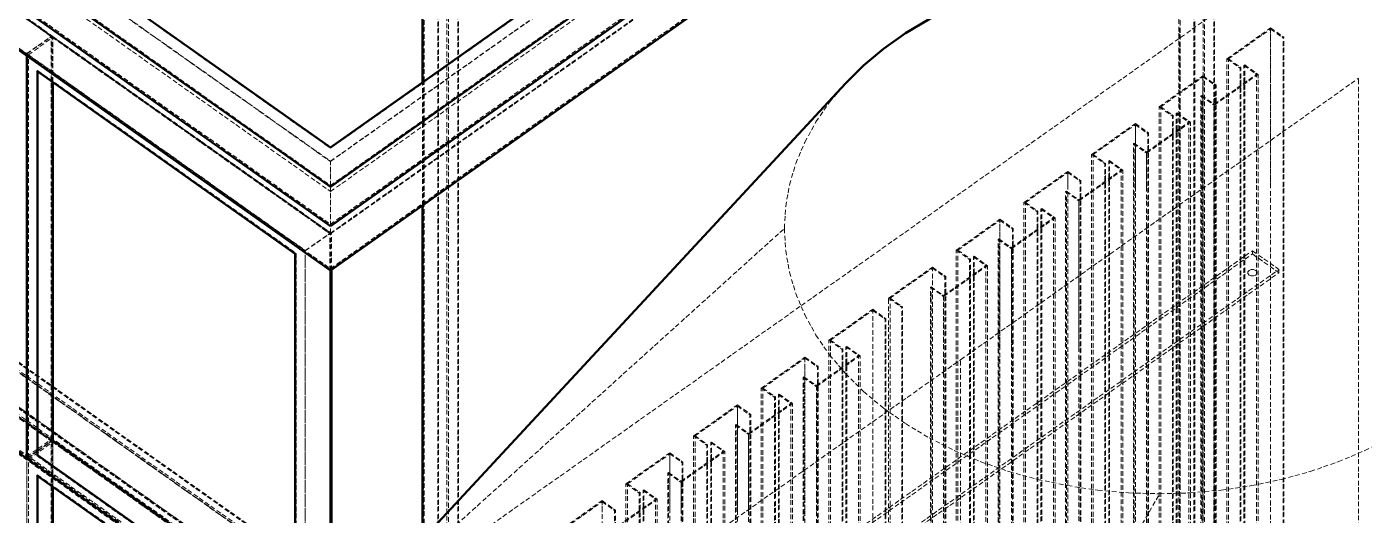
# Model space of a CAD drawing. Header units: millimetres. Extents: x 83 to 15238, y 375 to 10875.
# Drawn here: x 1898 to 2967, y 3051 to 3442 of the extents above; entities that cross this region are included whole.
import ezdxf

# ---------------------------------------------------------------- set-up
doc = ezdxf.new("R2010")
doc.units = ezdxf.units.MM
doc.linetypes.add('Hidden', pattern=[15, 5, -3, 5, -2])
for name, color, linetype, lineweight in [('Default', 7, 'Continuous', 50), ('Edges', 7, 'Hidden', 15), ('HiddenEdges', 2, 'Hidden', 15), ('HiddenSilhouettes', 2, 'Hidden', 15), ('HiddenWires', 7, 'Hidden', 15), ('Silhouettes', 7, 'Continuous', 50)]:
    doc.layers.add(name, color=color, linetype=linetype, lineweight=lineweight)

# ---------------------------------------------------------------- blocks, each defined once
blk = doc.blocks.new('Isometric')
at = {"layer": 'Edges'}
for points in [[(-1895, 1867.6), (70.7, 477.6)], [(-1895, 1820.2), (70.7, 430.2)], [(70.7, 477.6), (1329.4, 1367.6)], [(70.7, 467.2), (1277, 1320.2)], [(169.7, 629.5), (169.7, 1006.4)], [(170.6, 630.1), (170.6, 1007)], [(-242.5, 230.9), (-242.5, 641)], [(554.6, 473.1), (556, 496.4), (560, 519.6), (566.8, 542.5), (576.3, 564.9), (588.3, 586.7), (602.8, 607.7), (619.7, 627.8)], [(70.7, 517.6), (70.7, 544.5)], [(170.6, 143.6), (170.6, 498.7)], [(70.7, 475.5), (70.7, 477.6)], [(70.7, 467.2), (70.7, 475.5)], [(554.6, 473.1), (556, 449.7), (560, 426.5), (566.8, 403.6), (576.3, 381.2), (588.3, 359.4), (602.8, 338.4), (619.7, 318.4), (638.9, 299.3), (660.3, 281.5), (683.7, 265), (708.9, 249.9), (735.8, 236.3), (764.2, 224.3), (793.9, 214), (824.7, 205.5), (856.4, 198.9), (888.8, 194.1), (921.6, 191.2), (954.6, 190.2)], [(954.6, 190.2), (987.6, 191.2), (1020.4, 194.1), (1052.8, 198.9), (1084.5, 205.5), (1115.3, 214), (1145, 224.3), (1173.4, 236.3), (1200.3, 249.9), (1225.5, 265), (1248.9, 281.5), (1270.3, 299.3), (1289.5, 318.4), (1306.4, 338.4), (1320.9, 359.4), (1332.9, 381.2), (1342.4, 403.6), (1349.1, 426.5), (1353.2, 449.7), (1354.6, 473.1)], [(43.8, 17.8), (43.8, 447.1)], [(70.7, 428.1), (70.7, 430.2)], [(-241.7, 235.5), (-225.4, 247)], [(-242.5, 230.9), (33.2, 35.9)], [(-253.1, -1462.2), (-253.1, 227.8)], [(-242.5, -1459.1), (-242.5, 209.7)], [(637.2, -362.6), (954.6, 190.2)]]:
    blk.add_lwpolyline(points, dxfattribs=at)
for points in [[(-1842.7, 1820.2, 0), (70.7, 467.2, 0)], [(70.7, 544.5, 0), (1272.8, 1394.5, 0)], [(70.7, 430.2, 0), (1329.4, 1320.2, 0)], [(-226.3, 754.5, 0), (70.7, 544.5, 0)], [(169.7, 142.6, 0), (169.7, 498.1, 0)], [(71.2, 36.4, 0), (554.6, 473.1, 0)], [(-242.5, 230.9, 0), (-241.7, 231.5, 0)], [(70.7, 36.8, 0), (70.7, 172.4, 0)]]:
    blk.add_polyline3d(points, dxfattribs=at)
at = {"layer": 'HiddenEdges'}
for points in [[(-1838.5, 1818.1), (70.7, 468.1)], [(186, 13.9), (186, 1682.7)], [(206.3, -1.7), (206.3, 1667.1)], [(70.7, 544.8), (1271.1, 1393.6)], [(70.7, 518.8), (1271.1, 1367.6)], [(992.1, -556.1), (992.1, 1112.7)], [(1002.7, -574.6), (1002.7, 1113.7)], [(976.7, -593.5), (976.7, 1096.5)], [(1012.4, -571.7), (1012.4, 1097.1)], [(-1032.4, 816.8), (-226.3, 246.8)], [(-1031.5, 815.3), (-227.1, 246.5)], [(-205.1, 753.6), (70.7, 558.6)], [(-224.6, 727.6), (70.7, 518.8)], [(975.8, 517.1), (975.8, 689.4)], [(1073, 517.1), (1073, 686.9)], [(1073, -92.1), (1073, 685.7)], [(-253.1, 659.5), (-227.1, 677.9)], [(-227.1, 248.2), (-227.1, 677.9)], [(-226.3, 677.3), (70.7, 467.3)], [(-225.4, 676.7), (69.9, 467.9)], [(1086.3, -82.7), (1086.3, 676.3)], [(-253.1, 229.8), (-253.1, 659.5)], [(1040.5, -162.2), (1040.5, 643.9)], [(1045.5, -158.7), (1045.5, 647.4)], [(-241.7, 641.6), (34.1, 446.6)], [(169.7, 498.1), (169.7, 629.5)], [(170.6, 498.7), (170.6, 630.1)], [(1000.9, -171.4), (1000.9, 634.7)], [(999.6, -191.1), (999.6, 615)], [(1014.2, -180.8), (1014.2, 625.3)], [(1012.9, 517.1), (1012.9, 605.6)], [(1012.9, -134.6), (1012.9, 604.4)], [(928.8, 517.1), (928.8, 584.9)], [(968.4, -213.2), (968.4, 592.9)], [(973.3, -209.7), (973.3, 596.4)], [(928.8, -222.4), (928.8, 583.7)], [(942.1, -231.8), (942.1, 574.3)], [(-609.5, 565.8), (196.6, -4.2)], [(-608.1, 564.7), (1895, -1205.3)], [(-599.8, 568.3), (185.1, 13.3)], [(70.7, 558.6), (70.7, 559.5)], [(927.5, -242.1), (927.5, 564)], [(-635.5, 547), (71.6, 47)], [(-634.3, 546.2), (1842.7, -1205.3)], [(70.7, 518.8), (70.7, 544.8)], [(896.3, -264.2), (896.3, 541.9)], [(901.2, -260.7), (901.2, 545.4)], [(940.8, 517.1), (940.8, 554.6)], [(940.8, -185.6), (940.8, 553.4)], [(856.7, 517.1), (856.7, 533.9)], [(856.7, -273.4), (856.7, 532.7)], [(-608.1, 517.3), (1895, -1252.7)], [(870, -282.8), (870, 523.3)], [(70.7, 475.5), (70.7, 512.5)], [(855.4, -293.1), (855.4, 513)], [(868.7, -236.6), (868.7, 502.4)], [(824.1, -315.2), (824.1, 490.9)], [(829.1, -311.7), (829.1, 494.4)], [(784.5, 344.7), (784.5, 482.9)], [(784.5, -324.4), (784.5, 481.7)], [(797.8, -333.8), (797.8, 472.3)], [(43.8, 449.5), (69.9, 467.9)], [(70.7, 467.3), (71.6, 467.9)], [(783.3, -344.1), (783.3, 462)], [(33.2, 446), (34.1, 446.6)], [(34.1, 36.5), (34.1, 446.6)], [(43.8, 19.8), (43.8, 449.5)], [(757, -362.7), (757, 443.4)], [(796.6, 344.7), (796.6, 452.6)], [(796.6, -287.6), (796.6, 451.4)], [(1053.6, 445.9), (1053.6, 449.4)], [(712.4, 344.7), (712.4, 431.9)], [(712.4, -375.4), (712.4, 430.7)], [(752, -366.2), (752, 439.9)], [(725.7, -384.8), (725.7, 421.3)], [(711.1, -395.1), (711.1, 411)], [(724.4, 344.7), (724.4, 401.6)], [(724.4, -338.6), (724.4, 400.4)], [(648.8, 344.7), (648.8, 386.9)], [(648.8, -420.4), (648.8, 385.7)], [(679.9, -370.1), (679.9, 388.9)], [(662.1, -429.8), (662.1, 376.3)], [(616.2, -462.2), (616.2, 343.9)], [(621.2, -458.7), (621.2, 347.4)], [(576.6, 172.4), (576.6, 335.9)], [(576.6, -471.4), (576.6, 334.7)], [(575.4, -491.1), (575.4, 315)], [(589.9, -480.8), (589.9, 325.3)], [(588.7, -501.7), (588.7, 304.4)], [(544.1, -513.2), (544.1, 292.9)], [(549.1, -509.7), (549.1, 296.4)], [(504.5, 172.4), (504.5, 284.9)], [(504.5, -522.4), (504.5, 283.7)], [(517.8, -531.8), (517.8, 274.3)], [(503.2, -542.1), (503.2, 264)], [(-253.1, 228.1), (-227.1, 246.5)], [(-227.1, -1441.8), (-227.1, 246.5)], [(476.9, -560.7), (476.9, 245.4)], [(516.5, 172.4), (516.5, 254.6)], [(516.5, -552.7), (516.5, 253.4)], [(432.4, 172.4), (432.4, 233.9)], [(472, -564.2), (472, 241.9)], [(-253.1, -1460.2), (-253.1, 228.1)], [(-251.4, 226.9), (43.8, 18.1)], [(445.7, -582.8), (445.7, 223.3)], [(431.1, -593.1), (431.1, 213)], [(444.4, 172.4), (444.4, 203.6)], [(444.4, -603.7), (444.4, 202.4)], [(399.9, -615.2), (399.9, 190.9)], [(404.8, -611.7), (404.8, 194.4)], [(360.3, 172.4), (360.3, 182.9)], [(360.3, -624.4), (360.3, 181.7)], [(373.6, -633.8), (373.6, 172.3)]]:
    blk.add_lwpolyline(points, dxfattribs=at)
for points in [[(196.6, -4.6, 0), (196.6, 1683.7, 0)], [(70.7, 558.6, 0), (1251.6, 1393.6, 0)], [(70.7, 468.1, 0), (1272.8, 1318.1, 0)], [(-1032.4, 1247.3, 0), (-226.3, 677.3, 0)], [(-1031.5, 1246.7, 0), (-227.1, 677.9, 0)], [(-1059.2, 1229.1, 0), (-253.1, 659.1, 0)], [(-1057.5, 1228.3, 0), (-253.1, 659.5, 0)], [(-1057.5, 796.9, 0), (-253.1, 228.1, 0)], [(976.7, -593, 0), (976.7, 790.8, 0)], [(-224.6, 753.6, 0), (70.7, 544.8, 0)], [(-253.1, 659.1, 0), (-226.3, 678.1, 0)], [(-226.3, 677.3, 0), (-225.4, 677.9, 0)], [(-253.1, 659.1, 0), (43.8, 449.1, 0)], [(-251.4, 658.3, 0), (43.8, 449.5, 0)], [(1000.9, 517.1, 0), (1000.9, 635.9, 0)], [(-609.5, 565.4, 0), (194.9, -3.4, 0)], [(-636.4, 546.8, 0), (71.6, 46.2, 0)], [(-635.5, 546.5, 0), (170.6, -23.5, 0)], [(70.7, 468.1, 0), (70.7, 517.6, 0)], [(868.7, 344.7, 0), (868.7, 503.6, 0)], [(43.8, 449.1, 0), (70.7, 468.1, 0)], [(69.9, 38.2, 0), (69.9, 467.9, 0)], [(43.8, 447.1, 0), (43.8, 449.1, 0)], [(975.8, 0, 0), (975.8, 344.7, 0)], [(588.7, 172.4, 0), (588.7, 305.6, 0)], [(-226.3, 246.8, 0), (70.7, 36.8, 0)], [(-226.3, 245.9, 0), (-225.4, 246.5, 0)], [(-225.4, 245.3, 0), (69.9, 36.5, 0)], [(-251.4, 228.6, 0), (-241.7, 235.5, 0)], [(432.4, -573.4, 0), (432.4, 232.7, 0)], [(-241.7, 210.3, 0), (34.1, 15.3, 0)], [(444.4, 202.4, 0), (444.4, 202.4, 0)]]:
    blk.add_polyline3d(points, dxfattribs=at)
at = {"layer": 'HiddenSilhouettes'}
for points in [[(-1842.7, 1865.5), (70.7, 512.5)], [(194.9, -3.4), (194.9, 1684.9)], [(185.1, 13.3), (185.1, 1682.1)], [(207.2, -1.1), (207.2, 1667.7)], [(70.7, 512.5), (1277, 1365.5)], [(1001, -573.4), (1001, 1114.9)], [(991.2, -556.7), (991.2, 1112.1)], [(1013.3, -571.1), (1013.3, 1097.7)], [(-1032.4, 815.9), (-226.3, 245.9)], [(-1031.5, 816.5), (-225.4, 246.5)], [(-1057.5, 798.6), (-253.1, 229.8)], [(975, -591.8), (975, 790.2)], [(1026.4, 653.9), (1073, 686.9)], [(1073, 685.7), (1086.3, 676.3)], [(-251.4, 658.3), (-225.4, 676.7)], [(-226.3, 246.8), (-226.3, 678.1)], [(-226.3, 678.1), (70.7, 468.1)], [(-225.4, 246.5), (-225.4, 677.9)], [(1086.3, 676.3), (1087.2, 676.9)], [(1087.2, -82.1), (1087.2, 676.9)], [(-253.1, 657.1), (-253.1, 659.1)], [(-251.4, 228.6), (-251.4, 658.3)], [(1026.4, -152.2), (1026.4, 653.9)], [(1028.1, -152.2), (1028.1, 653.9)], [(1028.1, 653.9), (1041.4, 644.5)], [(1041.4, -161.6), (1041.4, 644.5)], [(1044.6, 646.8), (1045.5, 647.4)], [(1044.6, -159.3), (1044.6, 646.8)], [(1044.6, 646.8), (1057.9, 637.4)], [(1045.5, 647.4), (1059.6, 637.4)], [(-242.5, 641), (-241.7, 641.6)], [(-241.7, 640.4), (-241.7, 641.6)], [(168.9, 497.5), (168.9, 628.9)], [(954.2, 602.9), (1000.9, 635.9)], [(1000.9, 634.7), (1014.2, 625.3)], [(1057.9, -168.7), (1057.9, 637.4)], [(1059.6, -101.6), (1059.6, 637.4)], [(998.8, 614.4), (999.6, 615)], [(998.8, -144.6), (998.8, 614.4)], [(998.8, 614.4), (1012.9, 604.4)], [(999.6, 615), (1012.9, 605.6)], [(1014.2, 625.3), (1015.1, 625.9)], [(1015.1, -180.2), (1015.1, 625.9)], [(954.2, -203.2), (954.2, 602.9)], [(955.9, -203.2), (955.9, 602.9)], [(955.9, 602.9), (969.2, 593.5)], [(940.8, 554.6), (985.8, 586.4)], [(968.4, 592.9), (969.2, 593.5)], [(969.2, -212.6), (969.2, 593.5)], [(972.5, 595.8), (973.3, 596.4)], [(972.5, -210.3), (972.5, 595.8)], [(972.5, 595.8), (985.8, 586.4)], [(973.3, 596.4), (987.5, 586.4)], [(985.8, -219.7), (985.8, 586.4)], [(987.5, -152.6), (987.5, 586.4)], [(928.8, 583.7), (942.1, 574.3)], [(942.9, -231.2), (942.9, 574.9)], [(-598.9, 568.9), (186, 13.9)], [(926.7, 563.4), (927.5, 564)], [(926.7, -195.6), (926.7, 563.4)], [(-636.4, 545.9), (71.6, 45.3)], [(882.1, -254.2), (882.1, 551.9)], [(883.8, -254.2), (883.8, 551.9)], [(883.8, 551.9), (897.1, 542.5)], [(896.3, 541.9), (897.1, 542.5)], [(897.1, -263.6), (897.1, 542.5)], [(900.4, -261.3), (900.4, 544.8)], [(900.4, 544.8), (913.7, 535.4)], [(811.7, 500.9), (856.7, 532.7)], [(856.7, 533.9), (870.8, 523.9)], [(856.7, 532.7), (870, 523.3)], [(868.7, 502.4), (915.3, 535.4)], [(913.7, -270.7), (913.7, 535.4)], [(915.3, -203.6), (915.3, 535.4)], [(-608.1, 519.4), (1863, -1228)], [(870, 523.3), (870.8, 523.9)], [(870.8, -282.2), (870.8, 523.9)], [(975.8, 344.7), (975.8, 517.1)], [(-634.3, 500.9), (1842.7, -1250.6)], [(810, -305.2), (810, 500.9)], [(810, 500.9), (824.1, 490.9)], [(811.7, -305.2), (811.7, 500.9)], [(811.7, 500.9), (825, 491.5)], [(854.5, -246.6), (854.5, 512.4)], [(854.5, 512.4), (868.7, 502.4)], [(-636.4, 497.3), (663.3, -421.7)], [(825, -314.6), (825, 491.5)], [(828.2, 493.8), (829.1, 494.4)], [(828.2, -312.3), (828.2, 493.8)], [(828.2, 493.8), (841.5, 484.4)], [(829.1, 494.4), (843.2, 484.4)], [(737.9, 449.9), (784.5, 482.9)], [(739.6, 449.9), (784.5, 481.7)], [(784.5, 482.9), (798.7, 472.9)], [(784.5, 481.7), (797.8, 472.3)], [(796.6, 452.6), (841.5, 484.4)], [(796.6, 451.4), (843.2, 484.4)], [(798.7, -333.2), (798.7, 472.9)], [(841.5, -321.7), (841.5, 484.4)], [(843.2, -254.6), (843.2, 484.4)], [(70.7, 428.1), (70.7, 468.1)], [(71.6, 428.7), (71.6, 467.9)], [(782.4, 461.4), (783.3, 462)], [(782.4, -297.6), (782.4, 461.4)], [(782.4, 461.4), (796.6, 451.4)], [(783.3, 462), (796.6, 452.6)], [(629.3, 149.4), (1053.6, 449.4)], [(737.9, -356.2), (737.9, 449.9)], [(737.9, 449.9), (752, 439.9)], [(739.6, -356.2), (739.6, 449.9)], [(739.6, 449.9), (752.9, 440.5)], [(756.1, 442.8), (757, 443.4)], [(756.1, -363.3), (756.1, 442.8)], [(756.1, 442.8), (769.4, 433.4)], [(757, 443.4), (771.1, 433.4)], [(1053.6, 449.4), (1081.9, 429.4)], [(1053.6, 445.9), (1081.9, 425.9)], [(712.4, 430.7), (725.7, 421.3)], [(724.4, 401.6), (769.4, 433.4)], [(724.4, 400.4), (771.1, 433.4)], [(752.9, -365.6), (752.9, 440.5)], [(769.4, -372.7), (769.4, 433.4)], [(771.1, -305.6), (771.1, 433.4)], [(1081.9, 425.9), (1081.9, 429.4)], [(657.6, 125.9), (1081.9, 425.9)], [(725.7, 421.3), (726.6, 421.9)], [(726.6, -384.2), (726.6, 421.9)], [(710.3, -348.6), (710.3, 410.4)], [(710.3, 410.4), (724.4, 400.4)], [(711.1, 411), (724.4, 401.6)], [(648.8, 386.9), (662.9, 376.9)], [(648.8, 385.7), (662.1, 376.3)], [(665.7, -380.1), (665.7, 398.9)], [(665.7, 398.9), (679.9, 388.9)], [(667.4, -407.2), (667.4, 398.9)], [(667.4, 398.9), (680.7, 389.5)], [(680.7, -369.5), (680.7, 389.5)], [(662.1, 376.3), (662.9, 376.9)], [(662.9, -429.2), (662.9, 376.9)], [(-226.3, 245.9), (-226.3, 344.7)], [(602.1, -452.2), (602.1, 353.9)], [(602.1, 353.9), (616.2, 343.9)], [(603.8, -452.2), (603.8, 353.9)], [(603.8, 353.9), (617.1, 344.5)], [(617.1, -461.6), (617.1, 344.5)], [(620.3, -459.3), (620.3, 346.8)], [(621.2, 347.4), (635.3, 337.4)], [(530, 302.9), (576.6, 335.9)], [(531.7, 302.9), (576.6, 334.7)], [(588.7, 304.4), (635.3, 337.4)], [(633.6, -468.7), (633.6, 337.4)], [(635.3, -468.7), (635.3, 337.4)], [(574.5, 314.4), (575.4, 315)], [(574.5, -491.7), (574.5, 314.4)], [(574.5, 314.4), (588.7, 304.4)], [(590.8, -480.2), (590.8, 325.9)], [(530, -503.2), (530, 302.9)], [(530, 302.9), (544.1, 292.9)], [(531.7, -503.2), (531.7, 302.9)], [(531.7, 302.9), (545, 293.5)], [(516.5, 253.4), (563.2, 286.4)], [(545, -512.6), (545, 293.5)], [(548.2, 295.8), (549.1, 296.4)], [(548.2, -510.3), (548.2, 295.8)], [(548.2, 295.8), (561.5, 286.4)], [(561.5, -519.7), (561.5, 286.4)], [(563.2, -519.7), (563.2, 286.4)], [(457.9, 251.9), (504.5, 284.9)], [(459.5, 251.9), (504.5, 283.7)], [(504.5, 284.9), (518.7, 274.9)], [(504.5, 283.7), (517.8, 274.3)], [(518.7, -531.2), (518.7, 274.9)], [(502.4, -542.7), (502.4, 263.4)], [(503.2, 264), (516.5, 254.6)], [(-253.1, 229.8), (-227.1, 248.2)], [(-251.4, 226.9), (-225.4, 245.3)], [(-226.3, 245.9), (70.7, 35.9)], [(-225.4, 172.4), (-225.4, 246.5)], [(-225.4, 246.5), (71.6, 36.5)], [(457.9, -554.2), (457.9, 251.9)], [(459.5, -554.2), (459.5, 251.9)], [(459.5, 251.9), (472.8, 242.5)], [(472, 241.9), (472.8, 242.5)], [(472.8, -563.6), (472.8, 242.5)], [(476.1, -561.3), (476.1, 244.8)], [(-251.4, 228.6), (43.8, 19.8)], [(385.7, 200.9), (432.4, 233.9)], [(432.4, 233.9), (446.5, 223.9)], [(432.4, 232.7), (445.7, 223.3)], [(489.4, -570.7), (489.4, 235.4)], [(491.1, -570.7), (491.1, 235.4)], [(-251.4, -1461.4), (-251.4, 226.9)], [(446.5, -582.2), (446.5, 223.9)], [(-242.5, 209.7), (-241.7, 210.3)], [(-241.7, 209.1), (-241.7, 210.3)], [(385.7, -605.2), (385.7, 200.9)], [(387.4, -605.2), (387.4, 200.9)], [(387.4, 200.9), (400.7, 191.5)], [(430.3, 212.4), (431.1, 213)], [(430.3, -593.7), (430.3, 212.4)], [(431.1, 213), (444.4, 203.6)], [(400.7, -614.6), (400.7, 191.5)], [(404, 193.8), (404.8, 194.4)], [(404, -612.3), (404, 193.8)], [(404, 193.8), (417.3, 184.4)], [(-226.3, -1444.1), (-226.3, 172.4)], [(313.6, 149.9), (360.3, 182.9)], [(315.3, 149.9), (360.3, 181.7)], [(360.3, 182.9), (374.4, 172.9)], [(372.3, 151.4), (419, 184.4)], [(373.6, 172.3), (374.4, 172.9)], [(374.4, -633.2), (374.4, 172.9)], [(417.3, -621.7), (417.3, 184.4)], [(419, -621.7), (419, 184.4)]]:
    blk.add_lwpolyline(points, dxfattribs=at)
for points in [[(-1032.4, 1248.1, 0), (-226.3, 678.1, 0)], [(-1031.5, 1247.9, 0), (-225.4, 677.9, 0)], [(1028.1, 653.9, 0), (1073, 685.7, 0)], [(1073, 686.9, 0), (1087.2, 676.9, 0)], [(-225.4, 677.9, 0), (71.6, 467.9, 0)], [(-225.4, 628.9, 0), (-225.4, 676.7, 0)], [(1026.4, 653.9, 0), (1040.5, 643.9, 0)], [(1040.5, 643.9, 0), (1041.4, 644.5, 0)], [(955.9, 602.9, 0), (1000.9, 634.7, 0)], [(1000.9, 635.9, 0), (1015.1, 625.9, 0)], [(1012.9, 605.6, 0), (1057.9, 637.4, 0)], [(1012.9, 604.4, 0), (1059.6, 637.4, 0)], [(954.2, 602.9, 0), (968.4, 592.9, 0)], [(882.1, 551.9, 0), (928.8, 584.9, 0)], [(928.8, 584.9, 0), (942.9, 574.9, 0)], [(940.8, 553.4, 0), (987.5, 586.4, 0)], [(883.8, 551.9, 0), (928.8, 583.7, 0)], [(942.1, 574.3, 0), (942.9, 574.9, 0)], [(-608.1, 566.8, 0), (1865.3, -1182.2, 0)], [(926.7, 563.4, 0), (940.8, 553.4, 0)], [(927.5, 564, 0), (940.8, 554.6, 0)], [(882.1, 551.9, 0), (896.3, 541.9, 0)], [(900.4, 544.8, 0), (901.2, 545.4, 0)], [(901.2, 545.4, 0), (915.3, 535.4, 0)], [(810, 500.9, 0), (856.7, 533.9, 0)], [(868.7, 503.6, 0), (913.7, 535.4, 0)], [(854.5, 512.4, 0), (855.4, 513, 0)], [(855.4, 513, 0), (868.7, 503.6, 0)], [(824.1, 490.9, 0), (825, 491.5, 0)], [(797.8, 472.3, 0), (798.7, 472.9, 0)], [(629.3, 145.9, 0), (1053.6, 445.9, 0)], [(657.6, 129.4, 0), (1081.9, 429.4, 0)], [(665.7, 398.9, 0), (712.4, 431.9, 0)], [(667.4, 398.9, 0), (712.4, 430.7, 0)], [(712.4, 431.9, 0), (726.6, 421.9, 0)], [(752, 439.9, 0), (752.9, 440.5, 0)], [(710.3, 410.4, 0), (711.1, 411, 0)], [(602.1, 353.9, 0), (648.8, 386.9, 0)], [(603.8, 353.9, 0), (648.8, 385.7, 0)], [(679.9, 388.9, 0), (680.7, 389.5, 0)], [(616.2, 343.9, 0), (617.1, 344.5, 0)], [(620.3, 346.8, 0), (621.2, 347.4, 0)], [(620.3, 346.8, 0), (633.6, 337.4, 0)], [(576.6, 335.9, 0), (590.8, 325.9, 0)], [(576.6, 334.7, 0), (589.9, 325.3, 0)], [(588.7, 305.6, 0), (633.6, 337.4, 0)], [(575.4, 315, 0), (588.7, 305.6, 0)], [(589.9, 325.3, 0), (590.8, 325.9, 0)], [(516.5, 254.6, 0), (561.5, 286.4, 0)], [(544.1, 292.9, 0), (545, 293.5, 0)], [(549.1, 296.4, 0), (563.2, 286.4, 0)], [(-263.8, 274.1, 0), (-227.1, 248.2, 0)], [(517.8, 274.3, 0), (518.7, 274.9, 0)], [(502.4, 263.4, 0), (503.2, 264, 0)], [(502.4, 263.4, 0), (516.5, 253.4, 0)], [(-253.1, 227.8, 0), (-226.3, 246.8, 0)], [(-226.3, 172.4, 0), (-226.3, 246.8, 0)], [(-225.4, 197.6, 0), (-225.4, 245.3, 0)], [(457.9, 251.9, 0), (472, 241.9, 0)], [(476.1, 244.8, 0), (476.9, 245.4, 0)], [(476.1, 244.8, 0), (489.4, 235.4, 0)], [(476.9, 245.4, 0), (491.1, 235.4, 0)], [(387.4, 200.9, 0), (432.4, 232.7, 0)], [(444.4, 203.6, 0), (489.4, 235.4, 0)], [(444.4, 202.4, 0), (491.1, 235.4, 0)], [(445.7, 223.3, 0), (446.5, 223.9, 0)], [(385.7, 200.9, 0), (399.9, 190.9, 0)], [(430.3, 212.4, 0), (444.4, 202.4, 0)], [(399.9, 190.9, 0), (400.7, 191.5, 0)], [(404.8, 194.4, 0), (419, 184.4, 0)], [(360.3, 181.7, 0), (373.6, 172.3, 0)], [(372.3, 152.6, 0), (417.3, 184.4, 0)]]:
    blk.add_polyline3d(points, dxfattribs=at)
at = {"layer": 'HiddenWires'}
for points in [[(70.7, 35.9), (1272.8, 885.9)], [(1048.8, 426.8), (1050.1, 428.4)], [(1050.1, 428.4), (1052.3, 429.3)], [(1054.9, 429.3), (1057.1, 428.4)], [(1057.1, 428.4), (1058.4, 426.8)], [(1048.8, 425), (1050.1, 423.4)], [(1050.1, 423.4), (1052.3, 422.5)], [(1054.9, 422.5), (1057.1, 423.4)], [(1057.1, 423.4), (1058.4, 425)], [(742.5, -325.9), (742.5, 333.2)]]:
    blk.add_lwpolyline(points, dxfattribs=at)
for points in [[(742.5, 333.2, 0), (1166.7, 633.2, 0)], [(1166.7, -25.9, 0), (1166.7, 633.2, 0)], [(1052.3, 429.3, 0), (1054.9, 429.3, 0)], [(1048.8, 425, 0), (1048.8, 426.8, 0)], [(1052.3, 422.5, 0), (1054.9, 422.5, 0)], [(1058.4, 425, 0), (1058.4, 426.8, 0)], [(318.2, 33.2, 0), (742.5, 333.2, 0)]]:
    blk.add_polyline3d(points, dxfattribs=at)
at = {"layer": 'Silhouettes'}
for points in [[(-1895, 1865.5), (70.7, 475.5)], [(-1895, 1818.1), (70.7, 428.1)], [(70.7, 517.6), (1272.8, 1367.6)], [(70.7, 475.5), (1329.4, 1365.5)], [(70.7, 428.1), (1329.4, 1318.1)], [(168.9, 628.9), (168.9, 1005.8)], [(-205.1, 754.5), (70.7, 559.5)], [(-226.3, 727.6), (0, 567.6)], [(619.7, 627.8), (638.9, 646.8), (660.3, 664.6), (683.7, 681.2), (708.9, 696.3), (735.8, 709.9), (764.2, 721.8), (793.9, 732.1)], [(-253.1, 227.8), (-253.1, 657.1)], [(-242.5, 641), (33.2, 446)], [(-241.7, 231.5), (-241.7, 640.4)], [(71.2, 36.4), (619.7, 627.8)], [(168.9, 141.7), (168.9, 497.5)], [(33.2, 35.9), (33.2, 446)], [(70.7, 36.8), (70.7, 428.1)], [(-225.4, 247), (33.2, 64.1)], [(-241.7, 231.5), (33.2, 37.1)], [(-253.1, 227.8), (43.8, 17.8)], [(-242.5, 209.7), (33.2, 14.7)], [(-241.7, -1458.5), (-241.7, 209.1)], [(-225.4, -1443), (-225.4, 197.6)]]:
    blk.add_lwpolyline(points, dxfattribs=at)
for points in [[(70.7, 559.5, 0), (1251.6, 1394.5, 0)], [(-1059.2, 797.8, 0), (-253.1, 227.8, 0)], [(-225.4, 247, 0), (-225.4, 628.9, 0)], [(0, 567.6, 0), (70.7, 517.6, 0)], [(71.6, 36.8, 0), (71.6, 428.7, 0)]]:
    blk.add_polyline3d(points, dxfattribs=at)

msp = doc.modelspace()

# ---------------------------------------------------------------- block references
at = {"layer": 'Default', "xscale": 0.75, "yscale": 0.75, "zscale": 0.75}
msp.add_blockref('Isometric', (2087.5, 2926), dxfattribs=at)

doc.saveas('drawing.dxf')
